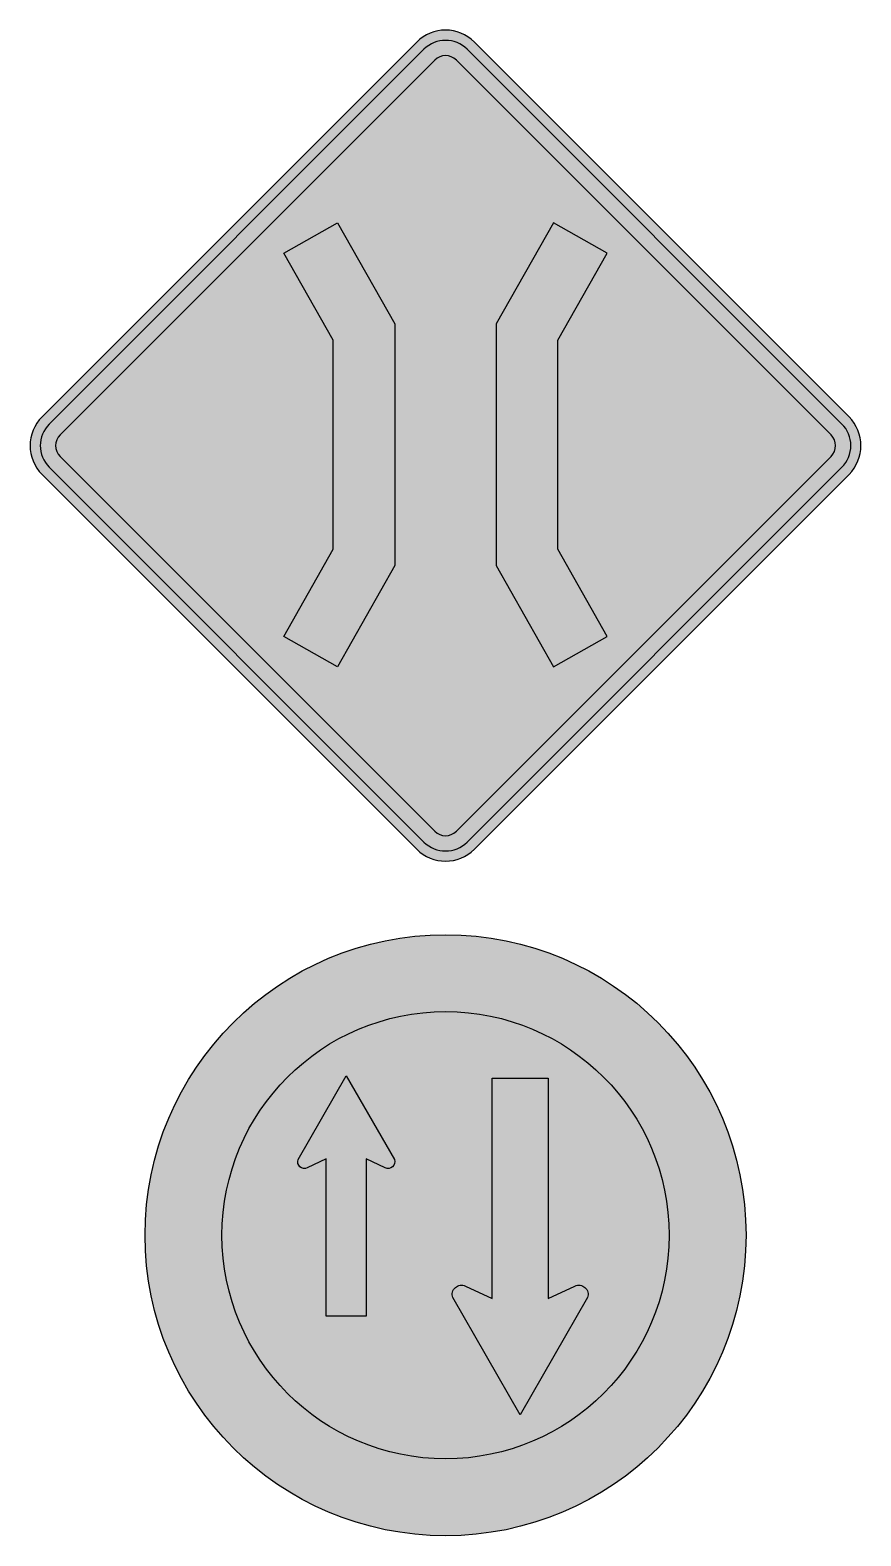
# Model space of a CAD drawing. Header units: millimetres. Extents: x -375 to 375, y -984 to 375.
import ezdxf

# ---------------------------------------------------------------- set-up
doc = ezdxf.new("R2010")
doc.units = ezdxf.units.MM
doc.header["$LTSCALE"] = 10
doc.header["$MEASUREMENT"] = 0
doc.layers.get('0').update_dxf_attribs({"linetype": 'CONTINUOUS'})

msp = doc.modelspace()

# ---------------------------------------------------------------- hatches: boundary and pattern name
h = msp.add_hatch(color=50)
edge = h.paths.add_edge_path()
edge.add_line((-26.11933008879025, 364.2763640405265), (-364.3759218758436, 26.01970339033608))
edge.add_arc((-338.3561787497309, -3.443902767230611e-05), 36.79746987304568, 135.0000058317515, 225.0000058317521)
edge.add_line((-364.3759165790959, -26.01977756514043), (-26.11925593960973, -364.2763693468436))
edge.add_arc((-0.0995181156038499, -338.2566262234053), 36.79746986736492, 225.0000058347097, 315.0000058288137)
edge.add_line((25.92022500516001, -364.2763640500843), (364.1774550071472, -26.01906519019417))
edge.add_arc((337.7844630238804, 3.438082683260291e-05), 37.06188835333774, 315.4087242694322, 404.5912873940884)
edge.add_line((364.1774497105182, 26.0191393245841), (25.9192423873348, 364.2772777896762))
edge.add_arc((-0.09958658833649758, 338.2354484649762), 36.81244810987272, 45.02531321892349, 134.9766989027532)
edge = h.paths.add_edge_path(flags=16)
edge.add_line((357.6725152531821, 19.51420354305264), (19.41430792999608, 357.7723420081447))
edge.add_arc((-0.09957939522166784, 337.9332626800078), 27.82769963776128, 45.47345109664786, 134.5292278599236)
edge.add_line((-19.61439430725625, 357.7714295831878), (-357.8709860943147, 19.51476893299872))
edge.add_arc((-338.3561787496225, -3.443902511435226e-05), 27.59810240486178, 135.0000058319094, 225.0000058316083)
edge.add_line((-357.8709821217495, -19.5148417836142), (-19.61432148227101, -357.7714335653161))
edge.add_arc((-0.09951811559868938, -338.2566262233021), 27.59810239918084, 225.000005835838, 315.0000058276757)
edge.add_line((19.41528922363118, -357.7714295927508), (357.672519225608, -19.51413073285033))
edge.add_arc((338.3561787496245, 3.443902454591807e-05), 27.45767018046974, 314.7081052149819, 405.2919064485086)
h = msp.add_hatch(color=7)
edge = h.paths.add_edge_path(flags=16)
edge.add_line((347.9151135671676, 9.756799870767168), (9.656906243984224, 348.0149383358593))
edge.add_arc((-0.0995803904626697, 338.1163802349413), 13.89857848577746, 45.41414068324179, 134.5912056906084)
edge.add_line((-9.856990634965593, 348.0140278971759), (-348.1135824220163, 9.757367246988053))
edge.add_arc((-338.3561787494728, -3.443902511435226e-05), 13.79905120257316, 135.0000058324977, 225.0000058309921)
edge.add_line((-348.1135804357402, -9.757438111315764), (-9.85691979625659, -348.0140298930164))
edge.add_arc((-0.09951811559868938, -338.2566262231473), 13.79905119689265, 225.0000058403532, 315.0000058231268)
edge.add_line((9.657885551335362, -348.0140279067389), (347.9151155533225, -9.756729046839723))
edge.add_arc((337.9526712046672, 3.439795199255968e-05), 13.94434402608106, 315.5976011054201, 404.4024105580928)
edge = h.paths.add_edge_path()
edge.add_line((357.6725152531821, 19.51420354305264), (19.41430792999608, 357.7723420081447))
edge.add_arc((-0.09957939522166784, 337.9332626800078), 27.82769963776128, 45.47345109664786, 134.5292278599236)
edge.add_line((-19.61439430725625, 357.7714295831878), (-357.8709860943147, 19.51476893299872))
edge.add_arc((-338.3561787496225, -3.443902511435226e-05), 27.59810240486178, 135.0000058319094, 225.0000058316083)
edge.add_line((-357.8709821217495, -19.5148417836142), (-19.61432148227101, -357.7714335653161))
edge.add_arc((-0.09951811559868938, -338.2566262233021), 27.59810239918084, 225.000005835838, 315.0000058276757)
edge.add_line((19.41528922363118, -357.7714295927508), (357.672519225608, -19.51413073285033))
edge.add_arc((338.3561787496245, 3.443902454591807e-05), 27.45767018046974, 314.7081052149819, 405.2919064485086)
h = msp.add_hatch(color=50)
edge = h.paths.add_edge_path()
edge.add_line((347.9151135671676, 9.756799870767168), (9.656906243984224, 348.0149383358593))
edge.add_arc((-0.0995803904626697, 338.1163802349413), 13.89857848577746, 45.41414068324179, 134.5912056906084)
edge.add_line((-9.856990634965593, 348.0140278971759), (-348.1135824220163, 9.757367246988053))
edge.add_arc((-338.3561787494728, -3.443902511435226e-05), 13.79905120257316, 135.0000058324977, 225.0000058309921)
edge.add_line((-348.1135804357402, -9.757438111315764), (-9.85691979625659, -348.0140298930164))
edge.add_arc((-0.09951811559868938, -338.2566262231473), 13.79905119689265, 225.0000058403532, 315.0000058231268)
edge.add_line((9.657885551335362, -348.0140279067389), (347.9151155533225, -9.756729046839723))
edge.add_arc((337.9526712046672, 3.439795199255968e-05), 13.94434402608106, 315.5976011054201, 404.4024105580928)
h = msp.add_hatch(color=7)
h.paths.add_polyline_path([(45.64105315406898, 0.778608890469286), (45.64105315406898, -108.248855098454), (97.41857112941311, -199.6663247017031), (145.8362489445798, -172.2432600043361), (101.2854239601885, -93.58511167923609), (101.2854239601885, 0.778608890469286), (101.2854239601885, 95.14232946017722), (145.8362489445798, 173.8004777852773), (97.41857112941311, 201.2235424826442), (45.64105315406898, 109.8060728793926)])
h.paths.add_polyline_path([(-45.84008657624447, 0.778608890469286), (-45.84008657624447, -108.248855098454), (-97.6176045515886, -199.6663247017031), (-146.0352823667552, -172.2432600043361), (-101.4844573823692, -93.58511167923609), (-101.4844573823692, 0.778608890469286), (-101.4844573823692, 95.14232946017722), (-146.0352823667552, 173.8004777852773), (-97.6176045515886, 201.2235424826442), (-45.84008657624447, 109.8060728793926)])
h = msp.add_hatch(color=10)
edge = h.paths.add_edge_path(flags=17)
edge.add_arc((-0.09951671108774462, -712.720229736306), 201.8468928657041, 0, 360)
edge = h.paths.add_edge_path()
edge.add_arc((-0.09951671108774462, -712.720229736306), 271.2811887434178, 0, 360)
h = msp.add_hatch(color=255)
h.dxf.hatch_style = 1
h.paths.add_polyline_path([(-201.9464095767918, -712.720229736306, 1), (201.7473761546163, -712.720229736306, 1)])
h.paths.add_polyline_path([(-46.2782678287173, -644.4479365112591, -0.6591633580723099), (-54.54931247221524, -651.8272726674285), (-71.67454470475076, -643.8085412589705), (-71.67454470475076, -785.8414707904199), (-107.8453698705456, -785.8414707904199), (-107.8453698705405, -643.8085412589679), (-124.9616248436163, -651.8230691488181, -0.6597529983320977), (-133.2416467465687, -644.4479365112591), (-89.75995728764045, -568.8487092200114)], flags=16)
h.paths.add_polyline_path([(41.94222297834307, -570.8617844026744), (92.60109712904068, -570.8617844026744), (92.60109712903554, -769.7853165424394), (116.5731852038287, -758.5606082896338, -0.6597529983320607), (128.1697298119282, -768.8898146159586), (67.27166005368153, -874.7699465643868), (6.373590295445211, -768.8898146159561, -0.6591633580718165), (17.95756184624282, -758.5547210719794), (41.9422229783379, -769.7853165424342)], flags=16)
h = msp.add_hatch(color=10)
edge = h.paths.add_edge_path()
edge.add_line((-71.67454470475076, -785.8414707904199), (-107.8453698705456, -785.8414707904199))
edge.add_line((-107.8453698705456, -785.8414707904199), (-107.8453698705405, -643.8085412589679))
edge.add_line((-107.8453698705405, -643.8085412589679), (-124.9706021030672, -651.8272726674242))
edge.add_arc((-127.5234205290405, -646.3636490054803), 6.03059411959897, 161.4781891829621, 295.0438187252845, ccw=False)
edge.add_line((-133.2416467465688, -644.4479365112591), (-89.75995728764045, -568.8487092200114))
edge.add_line((-89.75995728764045, -568.8487092200114), (-46.2782678287173, -644.4479365112591))
edge.add_arc((-51.99649404624613, -646.3636490054815), 6.030594119600006, -115.04381872527398, 18.521810817047424, ccw=False)
edge.add_line((-54.54931247221884, -651.8272726674268), (-71.67454470475076, -643.8085412589705))
edge.add_line((-71.67454470475076, -643.8085412589705), (-71.67454470475076, -785.8414707904199))
h = msp.add_hatch(color=7)
edge = h.paths.add_edge_path()
edge.add_line((41.94222297834306, -570.8617844026744), (92.60109712904065, -570.8617844026744))
edge.add_line((92.60109712904065, -570.8617844026744), (92.6010971290355, -769.7853165424394))
edge.add_line((92.6010971290355, -769.7853165424394), (116.5857582611098, -758.5547210719919))
edge.add_arc((120.1610957541942, -766.2067727525555), 8.44611941139065, -18.52181081702821, 115.0438187252937, ccw=False)
edge.add_line((128.1697298119282, -768.8898146159587), (67.27166005368154, -874.7699465643868))
edge.add_line((67.27166005368154, -874.7699465643868), (6.37359029544519, -768.8898146159561))
edge.add_arc((14.38222435317722, -766.2067727525506), 8.446119411389578, 64.95618127472659, 198.5218108170472, ccw=False)
edge.add_line((17.95756184625842, -758.5547210719867), (41.9422229783379, -769.7853165424342))
edge.add_line((41.9422229783379, -769.7853165424342), (41.94222297834306, -570.8617844026744))

# ---------------------------------------------------------------- linework, layer by layer
msp.add_lwpolyline([(-26.11933008879025, 364.2763640405265), (-364.375921875841, 26.01970339033738, 0.414213562373095), (-364.3759165790959, -26.01977756514043), (-26.11925593960714, -364.2763693468423, 0.414213562342957), (25.92022500516001, -364.2763640500843), (364.1774550071446, -26.01906519019673, 0.4100410119014907), (364.1774497105182, 26.0191393245841), (25.91924238733476, 364.2772777896762, 0.4139650701992513)], format="xyb", close=True)
at = {"color": 7}
for points in [[(357.6725152531821, 19.51420354305264), (19.41430792999865, 357.7723420081447, 0.409394935344344), (-19.61439430725625, 357.7714295831878), (-357.8709860943173, 19.51476893300128, 0.4142135623715553), (-357.8709821217495, -19.5148417836142), (-19.61432148227103, -357.7714335653161, 0.4142135623313712), (19.41528922363118, -357.7714295927508), (357.6725192256106, -19.51413073285033, 0.4172010843784426)], [(347.9151135671676, 9.756799870767168), (9.656906243984174, 348.0149383358593, 0.4100129885785099), (-9.856990634965593, 348.0140278971759), (-348.1135824220163, 9.757367246986803, 0.4142135623653961), (-348.1135804357402, -9.757438111315764), (-9.856919796256554, -348.0140298930151, 0.4142135622850281), (9.657885551335362, -348.0140279067389), (347.9151155533199, -9.75672904684103, 0.4081169210668502)], [(41.94222297834306, -570.8617844026744), (92.60109712904065, -570.8617844026744), (92.6010971290355, -769.7853165424394), (116.5857582611098, -758.5547210719919, -0.6591633580725464), (128.1697298119282, -768.8898146159587), (67.27166005368154, -874.7699465643868), (6.373590295445189, -768.8898146159561, -0.6591633580725464), (17.95756184625842, -758.5547210719867), (41.9422229783379, -769.7853165424342)]]:
    msp.add_lwpolyline(points, format="xyb", close=True, dxfattribs=at)
for points in [[(-45.84008657624447, 0.778608890469286), (-45.84008657624447, -108.248855098454), (-97.6176045515886, -199.6663247017031), (-146.0352823667552, -172.2432600043361), (-101.4844573823692, -93.58511167923609), (-101.4844573823692, 0.778608890469286), (-101.4844573823692, 95.14232946017722), (-146.0352823667552, 173.8004777852773), (-97.6176045515886, 201.2235424826442), (-45.84008657624447, 109.8060728793926)], [(45.64105315406898, 0.778608890469286), (45.64105315406898, -108.248855098454), (97.41857112941311, -199.6663247017031), (145.8362489445798, -172.2432600043361), (101.2854239601885, -93.58511167923609), (101.2854239601885, 0.778608890469286), (101.2854239601885, 95.14232946017722), (145.8362489445798, 173.8004777852773), (97.41857112941311, 201.2235424826442), (45.64105315406898, 109.8060728793926)]]:
    msp.add_lwpolyline(points, close=True, dxfattribs=at)
at = {"color": 10}
msp.add_lwpolyline([(-71.67454470475076, -785.8414707904199), (-107.8453698705456, -785.8414707904199), (-107.8453698705405, -643.8085412589679), (-124.9706021030672, -651.8272726674242, -0.6591633580725464), (-133.2416467465688, -644.4479365112591), (-89.75995728764045, -568.8487092200114), (-46.2782678287173, -644.4479365112591, -0.6591633580725464), (-54.54931247221884, -651.8272726674268), (-71.67454470475076, -643.8085412589705)], format="xyb", close=True, dxfattribs=at)
for radius in [271.2811887434178, 201.8468928657041]:
    msp.add_circle((-0.09951671108774462, -712.720229736306), radius, dxfattribs=at)

doc.saveas('drawing.dxf')
